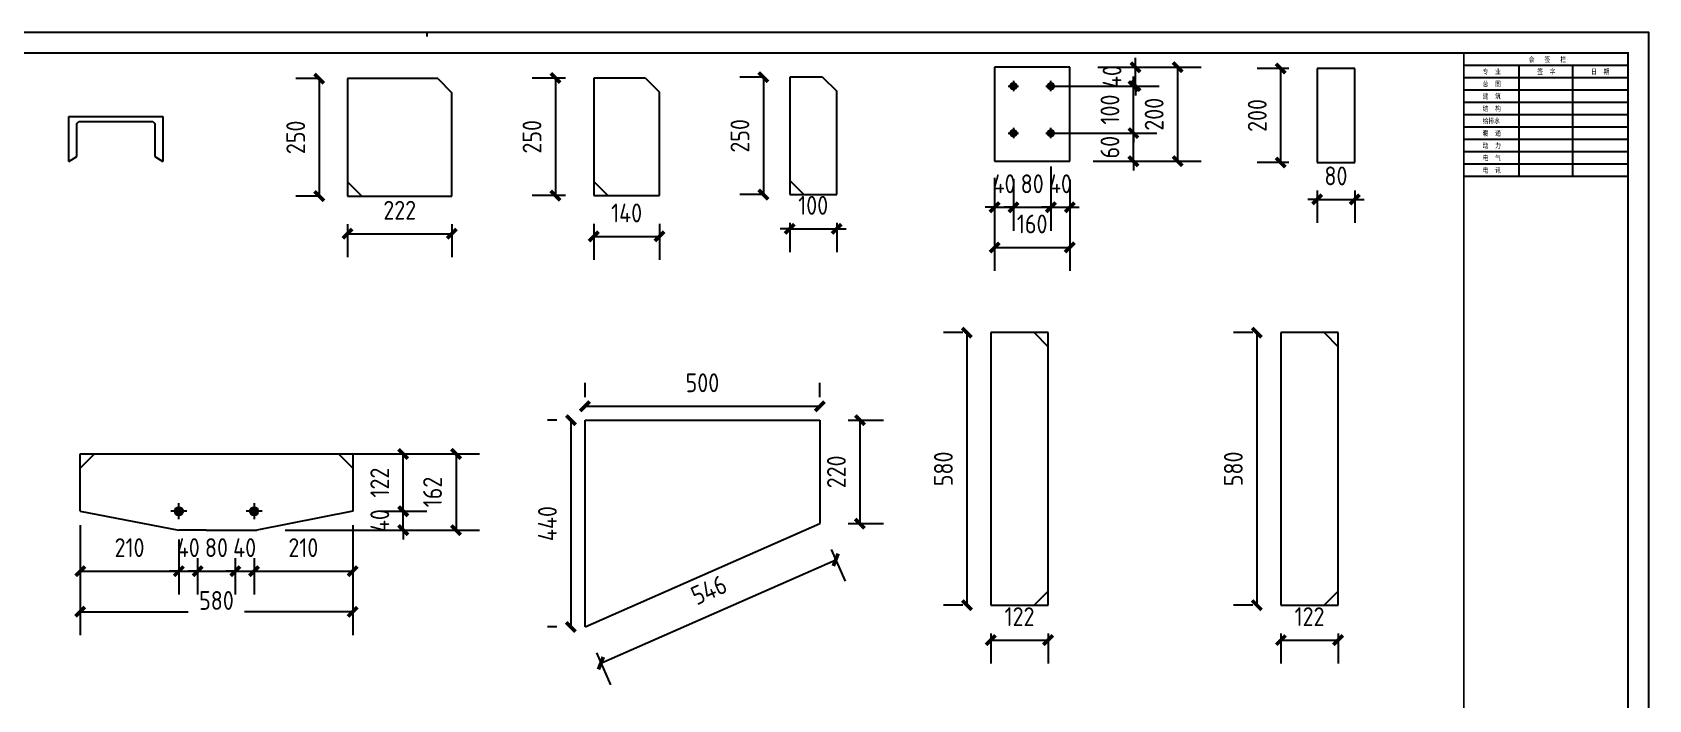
# Model space of a CAD drawing. Extents: x -9001 to 151288, y 75886 to 362543.
# Drawn here: x -202 to 17003, y 87179 to 94278 of the extents above; entities that cross this region are included whole.
import ezdxf
from ezdxf.enums import TextEntityAlignment as Align

# ---------------------------------------------------------------- set-up
doc = ezdxf.new("R2010")
doc.units = 0
doc.header["$LTSCALE"] = 1000
doc.header["$MEASUREMENT"] = 0
doc.layers.add('PUB_TITLE', color=4, linetype='Continuous')
doc.styles.get("Standard").update_dxf_attribs({"font": 'gbenor.shx', "bigfont": 'gbcbig.shx'})
doc.styles.add('图框', font='')
doc.styles.get('图框').set_extended_font_data('SimSun')
doc.dimstyles.get("Standard").update_dxf_attribs({"dimscale": 100, "dimtxt": 1, "dimasz": 1, "dimexe": 2.5, "dimexo": 3, "dimgap": 1.5, "dimtad": 1, "dimdec": 0, "dimzin": 0, "dimdsep": 46, "dimtxsty": 'Standard', "dimblk": 'ARCHTICK', "dimcen": 0.09, "dimadec": 0, "dimazin": 0, "dimtfac": 1, "dimtdec": 0, "dimtix": 1, "dimtmove": 2, "dimatfit": 3, "dimfxl": 1, "dimtolj": 1, "dimtzin": 0, "dimarcsym": 0})

# ---------------------------------------------------------------- blocks, each defined once
blk = doc.blocks.new('$titleblk$00000167')
for p, q in [((-594.5, 839), (-594.5, 841)), ((-90, 825), (-10, 825)), ((-90, 819), (-10, 819)), ((-63, 771), (-63, 825)), ((-37, 825), (-37, 771)), ((-90, 813), (-10, 813)), ((-90, 807), (-10, 807)), ((-90, 801), (-10, 801)), ((-90, 795), (-10, 795)), ((-90, 789), (-10, 789)), ((-90, 783), (-10, 783)), ((-90, 777), (-10, 777)), ((-90, 771), (-10, 771))]:
    blk.add_line(p, q)
blk.add_lwpolyline([(-1189, 0), (0, 0), (0, 841), (-1189, 841)], close=True)
at = {"const_width": 1}
blk.add_lwpolyline([(-1164, 10), (-10, 10), (-10, 831), (-1164, 831)], close=True, dxfattribs=at)
at = {"const_width": 0.8}
for points in [[(-90, 831), (-90, 10)], [(-90, 831), (-90, 766.99)], [(-10, 766.99), (-10, 831), (-90, 831)]]:
    blk.add_lwpolyline(points, dxfattribs=at)
at = {"style": '图框', "width": 0.8}
for s, p in [('会   签   栏', (-58.39, 826.53)), ('专  业', (-80.81, 820.66)), ('签  字', (-54.22, 820.66)), ('日  期', (-28, 820.66)), ('建  筑', (-80.81, 808.66)), ('总  图', (-80.81, 814.66)), ('结  构', (-80.81, 802.66)), ('给排水', (-80.81, 796.66)), ('动  力', (-80.81, 784.66)), ('暖  通', (-80.81, 790.66)), ('电  气', (-80.81, 778.66)), ('电  讯', (-80.81, 772.66))]:
    blk.add_text(s, height=2.5, dxfattribs=at).set_placement(p)
at = {"flags": 4}
for tag, p in [('(扩展图名)', (-62.12, 184.1)), ('图名', (-62.12, 180.13)), ('日期', (-62.12, 172.03)), ('图号', (-62.12, 163.99)), ('比例', (-62.12, 156)), ('子项', (-59.56, 82.07)), ('工程名称', (-59.24, 70.19)), ('设计号', (-36.91, 28.62))]:
    blk.add_attdef(tag, text='', height=3.5, dxfattribs=at).set_placement(p, align=Align.CENTER)
for tag, p in [('设计人', (-64.84, 148.13)), ('负责人', (-64.71, 140.27)), ('主持人', (-64.73, 132.26)), ('校对人', (-64.28, 124.4)), ('审核人', (-63.96, 116.15)), ('审定人', (-64.16, 107.95)), ('所长', (-64.16, 99.76))]:
    blk.add_attdef(tag, p, '', height=3.5)
blk = doc.blocks.new('_ArchTick')
at = {"color": 0, "linetype": 'ByBlock', "const_width": 0.4}
blk.add_lwpolyline([(-0.5, -0.5), (0.5, 0.5)], dxfattribs=at)
blk = doc.blocks.new('*D502')
at = {"color": 0, "lineweight": -2}
for p, q in [((3154, 92236), (3154, 91886)), ((4264, 92236), (4264, 91886)), ((3154, 92136), (4264, 92136))]:
    blk.add_line(p, q, dxfattribs=at)
at = {"layer": 'Defpoints', "color": 0}
for p in [(3154, 92536), (4264, 92536), (4264, 92136)]:
    blk.add_point(p, dxfattribs=at)
at = {"color": 0, "lineweight": -2, "xscale": 100, "yscale": 100, "zscale": 100, "rotation": 180}
blk.add_blockref('_ArchTick', (3154, 92136), dxfattribs=at)
at = {"color": 0, "lineweight": -2, "xscale": 100, "yscale": 100, "zscale": 100}
blk.add_blockref('_ArchTick', (4264, 92136), dxfattribs=at)
at = {"color": 0, "insert": (3709, 92386), "char_height": 200, "attachment_point": 5}
blk.add_mtext('\\A1;222', dxfattribs=at)
blk = doc.blocks.new('*D503')
at = {"color": 0, "lineweight": -2}
for p, q in [((2854, 93786), (2602, 93786)), ((2852, 93786), (2852, 92536)), ((2854, 92536), (2602, 92536))]:
    blk.add_line(p, q, dxfattribs=at)
at = {"layer": 'Defpoints', "color": 0}
for p in [(3154, 93786), (2852, 92536), (3154, 92536)]:
    blk.add_point(p, dxfattribs=at)
at = {"color": 0, "lineweight": -2, "xscale": 100, "yscale": 100, "zscale": 100}
for p, rotation in [((2852, 93786), 90), ((2852, 92536), 270)]:
    blk.add_blockref('_ArchTick', p, dxfattribs=dict(at, rotation=rotation))
at = {"color": 0, "insert": (2602, 93161), "char_height": 200, "attachment_point": 5, "rotation": 90}
blk.add_mtext('\\A1;250', dxfattribs=at)
blk = doc.blocks.new('*D504')
at = {"color": 0, "lineweight": -2}
for p, q in [((5774, 92242), (5774, 91857)), ((6474, 92242), (6474, 91857)), ((5774, 92107), (6474, 92107))]:
    blk.add_line(p, q, dxfattribs=at)
at = {"layer": 'Defpoints', "color": 0}
for p in [(5774, 92542), (6474, 92542), (6474, 92107)]:
    blk.add_point(p, dxfattribs=at)
at = {"color": 0, "lineweight": -2, "xscale": 100, "yscale": 100, "zscale": 100, "rotation": 180}
blk.add_blockref('_ArchTick', (5774, 92107), dxfattribs=at)
at = {"color": 0, "lineweight": -2, "xscale": 100, "yscale": 100, "zscale": 100}
blk.add_blockref('_ArchTick', (6474, 92107), dxfattribs=at)
at = {"color": 0, "insert": (6124, 92357), "char_height": 200, "attachment_point": 5}
blk.add_mtext('\\A1;140', dxfattribs=at)
blk = doc.blocks.new('*D505')
at = {"color": 0, "lineweight": -2}
for p, q in [((5474, 93792), (5117, 93792)), ((5367, 93792), (5367, 92542)), ((5474, 92542), (5117, 92542))]:
    blk.add_line(p, q, dxfattribs=at)
at = {"layer": 'Defpoints', "color": 0}
for p in [(5774, 93792), (5367, 92542), (5774, 92542)]:
    blk.add_point(p, dxfattribs=at)
at = {"color": 0, "lineweight": -2, "xscale": 100, "yscale": 100, "zscale": 100}
for p, rotation in [((5367, 93792), 90), ((5367, 92542), 270)]:
    blk.add_blockref('_ArchTick', p, dxfattribs=dict(at, rotation=rotation))
at = {"color": 0, "insert": (5117, 93167), "char_height": 200, "attachment_point": 5, "rotation": 90}
blk.add_mtext('\\A1;250', dxfattribs=at)
blk = doc.blocks.new('*D506')
at = {"color": 0, "lineweight": -2}
for p, q in [((7860, 92252), (7860, 91938)), ((8360, 92252), (8360, 91938)), ((7860, 92188), (7760, 92188)), ((7860, 92188), (8360, 92188)), ((8360, 92188), (8460, 92188))]:
    blk.add_line(p, q, dxfattribs=at)
at = {"layer": 'Defpoints', "color": 0}
for p in [(7860, 92552), (8360, 92552), (8360, 92188)]:
    blk.add_point(p, dxfattribs=at)
at = {"color": 0, "lineweight": -2, "xscale": 100, "yscale": 100, "zscale": 100}
blk.add_blockref('_ArchTick', (7860, 92188), dxfattribs=at)
at = {"color": 0, "lineweight": -2, "xscale": 100, "yscale": 100, "zscale": 100, "rotation": 180}
blk.add_blockref('_ArchTick', (8360, 92188), dxfattribs=at)
at = {"color": 0, "insert": (8110, 92438), "char_height": 200, "attachment_point": 5}
blk.add_mtext('\\A1;100', dxfattribs=at)
blk = doc.blocks.new('*D507')
at = {"color": 0, "lineweight": -2}
for p, q in [((7560, 93802), (7330, 93802)), ((7580, 93802), (7580, 92552)), ((7560, 92552), (7330, 92552))]:
    blk.add_line(p, q, dxfattribs=at)
at = {"layer": 'Defpoints', "color": 0}
for p in [(7860, 93802), (7580, 92552), (7860, 92552)]:
    blk.add_point(p, dxfattribs=at)
at = {"color": 0, "lineweight": -2, "xscale": 100, "yscale": 100, "zscale": 100}
for p, rotation in [((7580, 93802), 90), ((7580, 92552), 270)]:
    blk.add_blockref('_ArchTick', p, dxfattribs=dict(at, rotation=rotation))
at = {"color": 0, "insert": (7330, 93177), "char_height": 200, "attachment_point": 5, "rotation": 90}
blk.add_mtext('\\A1;250', dxfattribs=at)
blk = doc.blocks.new('*D509')
at = {"color": 0, "lineweight": -2}
for p, q in [((10041, 92694), (10041, 92167)), ((10241, 92694), (10241, 92167)), ((10041, 92417), (9941, 92417)), ((10041, 92417), (10241, 92417)), ((10241, 92417), (10341, 92417))]:
    blk.add_line(p, q, dxfattribs=at)
at = {"layer": 'Defpoints', "color": 0}
for p in [(10041, 92994), (10241, 92994), (10241, 92417)]:
    blk.add_point(p, dxfattribs=at)
at = {"color": 0, "lineweight": -2, "xscale": 100, "yscale": 100, "zscale": 100}
blk.add_blockref('_ArchTick', (10041, 92417), dxfattribs=at)
at = {"color": 0, "lineweight": -2, "xscale": 100, "yscale": 100, "zscale": 100, "rotation": 180}
blk.add_blockref('_ArchTick', (10241, 92417), dxfattribs=at)
at = {"color": 0, "insert": (10141, 92667), "char_height": 200, "attachment_point": 5}
blk.add_mtext('\\A1;40', dxfattribs=at)
blk = doc.blocks.new('*D510')
at = {"color": 0, "lineweight": -2}
for p, q in [((10641, 92852), (10641, 92167)), ((10241, 92717), (10241, 92667)), ((10241, 92417), (10141, 92417)), ((10241, 92417), (10641, 92417)), ((10641, 92417), (10741, 92417))]:
    blk.add_line(p, q, dxfattribs=at)
at = {"layer": 'Defpoints', "color": 0}
for p in [(10641, 93152), (10241, 92417), (10641, 92417)]:
    blk.add_point(p, dxfattribs=at)
at = {"color": 0, "lineweight": -2, "xscale": 100, "yscale": 100, "zscale": 100}
blk.add_blockref('_ArchTick', (10241, 92417), dxfattribs=at)
at = {"color": 0, "lineweight": -2, "xscale": 100, "yscale": 100, "zscale": 100, "rotation": 180}
blk.add_blockref('_ArchTick', (10641, 92417), dxfattribs=at)
at = {"color": 0, "insert": (10441, 92667), "char_height": 200, "attachment_point": 5}
blk.add_mtext('\\A1;80', dxfattribs=at)
blk = doc.blocks.new('*D511')
at = {"color": 0, "lineweight": -2}
for p, q in [((10641, 92852), (10641, 92167)), ((10841, 92607), (10841, 92167)), ((10641, 92417), (10541, 92417)), ((10641, 92417), (10841, 92417)), ((10841, 92417), (10941, 92417))]:
    blk.add_line(p, q, dxfattribs=at)
at = {"layer": 'Defpoints', "color": 0}
for p in [(10641, 93152), (10841, 92907), (10841, 92417)]:
    blk.add_point(p, dxfattribs=at)
at = {"color": 0, "lineweight": -2, "xscale": 100, "yscale": 100, "zscale": 100}
blk.add_blockref('_ArchTick', (10641, 92417), dxfattribs=at)
at = {"color": 0, "lineweight": -2, "xscale": 100, "yscale": 100, "zscale": 100, "rotation": 180}
blk.add_blockref('_ArchTick', (10841, 92417), dxfattribs=at)
at = {"color": 0, "insert": (10741, 92667), "char_height": 200, "attachment_point": 5}
blk.add_mtext('\\A1;40', dxfattribs=at)
blk = doc.blocks.new('*D512')
at = {"color": 0, "lineweight": -2}
for p, q in [((11518, 93207), (11518, 93307)), ((10592, 93207), (11768, 93207)), ((11518, 92907), (11518, 93207)), ((11091, 92907), (11768, 92907)), ((11518, 92907), (11518, 92807))]:
    blk.add_line(p, q, dxfattribs=at)
at = {"layer": 'Defpoints', "color": 0}
for p in [(10292, 93207), (11518, 93207), (10791, 92907)]:
    blk.add_point(p, dxfattribs=at)
at = {"color": 0, "lineweight": -2, "xscale": 100, "yscale": 100, "zscale": 100}
for p, rotation in [((11518, 93207), 270), ((11518, 92907), 90)]:
    blk.add_blockref('_ArchTick', p, dxfattribs=dict(at, rotation=rotation))
at = {"color": 0, "insert": (11268, 93057), "char_height": 200, "attachment_point": 5, "rotation": 90}
blk.add_mtext('\\A1;60', dxfattribs=at)
blk = doc.blocks.new('*D513')
at = {"color": 0, "lineweight": -2}
for p, q in [((11518, 93707), (11518, 93807)), ((10596, 93707), (11768, 93707)), ((11518, 93207), (11518, 93707)), ((10592, 93207), (11768, 93207)), ((11518, 93207), (11518, 93107))]:
    blk.add_line(p, q, dxfattribs=at)
at = {"layer": 'Defpoints', "color": 0}
for p in [(10296, 93707), (11518, 93707), (10292, 93207)]:
    blk.add_point(p, dxfattribs=at)
at = {"color": 0, "lineweight": -2, "xscale": 100, "yscale": 100, "zscale": 100}
for p, rotation in [((11518, 93707), 270), ((11518, 93207), 90)]:
    blk.add_blockref('_ArchTick', p, dxfattribs=dict(at, rotation=rotation))
at = {"color": 0, "insert": (11268, 93457), "char_height": 200, "attachment_point": 5, "rotation": 90}
blk.add_mtext('\\A1;100', dxfattribs=at)
blk = doc.blocks.new('*D514')
at = {"color": 0, "lineweight": -2}
for p, q in [((11541, 93907), (11541, 94007)), ((11141, 93907), (11791, 93907)), ((11541, 93707), (11541, 93907)), ((10596, 93707), (11791, 93707)), ((11541, 93707), (11541, 93607))]:
    blk.add_line(p, q, dxfattribs=at)
at = {"layer": 'Defpoints', "color": 0}
for p in [(10841, 93907), (11541, 93907), (10296, 93707)]:
    blk.add_point(p, dxfattribs=at)
at = {"color": 0, "lineweight": -2, "xscale": 100, "yscale": 100, "zscale": 100}
for p, rotation in [((11541, 93907), 270), ((11541, 93707), 90)]:
    blk.add_blockref('_ArchTick', p, dxfattribs=dict(at, rotation=rotation))
at = {"color": 0, "insert": (11291, 93807), "char_height": 200, "attachment_point": 5, "rotation": 90}
blk.add_mtext('\\A1;40', dxfattribs=at)
blk = doc.blocks.new('*D508')
at = {"color": 0, "lineweight": -2}
for p, q in [((11141, 93907), (12239, 93907)), ((11989, 93907), (11989, 92907)), ((11141, 92907), (12239, 92907))]:
    blk.add_line(p, q, dxfattribs=at)
at = {"layer": 'Defpoints', "color": 0}
for p in [(10841, 93907), (10841, 92907), (11989, 92907)]:
    blk.add_point(p, dxfattribs=at)
at = {"color": 0, "lineweight": -2, "xscale": 100, "yscale": 100, "zscale": 100}
for p, rotation in [((11989, 93907), 90), ((11989, 92907), 270)]:
    blk.add_blockref('_ArchTick', p, dxfattribs=dict(at, rotation=rotation))
at = {"color": 0, "insert": (11739, 93407), "char_height": 200, "attachment_point": 5, "rotation": 90}
blk.add_mtext('\\A1;200', dxfattribs=at)
blk = doc.blocks.new('*D515')
at = {"color": 0, "lineweight": -2}
for p, q in [((10041, 92732), (10041, 91740)), ((10841, 92714), (10841, 91740)), ((10041, 91990), (10841, 91990))]:
    blk.add_line(p, q, dxfattribs=at)
at = {"layer": 'Defpoints', "color": 0}
for p in [(10041, 93032), (10841, 93014), (10841, 91990)]:
    blk.add_point(p, dxfattribs=at)
at = {"color": 0, "lineweight": -2, "xscale": 100, "yscale": 100, "zscale": 100, "rotation": 180}
blk.add_blockref('_ArchTick', (10041, 91990), dxfattribs=at)
at = {"color": 0, "lineweight": -2, "xscale": 100, "yscale": 100, "zscale": 100}
blk.add_blockref('_ArchTick', (10841, 91990), dxfattribs=at)
at = {"color": 0, "insert": (10441, 92240), "char_height": 200, "attachment_point": 5}
blk.add_mtext('\\A1;160', dxfattribs=at)
blk = doc.blocks.new('*D516')
at = {"color": 0, "lineweight": -2}
for p, q in [((13474, 92594), (13474, 92251)), ((13874, 92594), (13874, 92251)), ((13474, 92501), (13374, 92501)), ((13474, 92501), (13874, 92501)), ((13874, 92501), (13974, 92501))]:
    blk.add_line(p, q, dxfattribs=at)
at = {"layer": 'Defpoints', "color": 0}
for p in [(13474, 92894), (13874, 92894), (13874, 92501)]:
    blk.add_point(p, dxfattribs=at)
at = {"color": 0, "lineweight": -2, "xscale": 100, "yscale": 100, "zscale": 100}
blk.add_blockref('_ArchTick', (13474, 92501), dxfattribs=at)
at = {"color": 0, "lineweight": -2, "xscale": 100, "yscale": 100, "zscale": 100, "rotation": 180}
blk.add_blockref('_ArchTick', (13874, 92501), dxfattribs=at)
at = {"color": 0, "insert": (13674, 92751), "char_height": 200, "attachment_point": 5}
blk.add_mtext('\\A1;80', dxfattribs=at)
blk = doc.blocks.new('*D517')
at = {"color": 0, "lineweight": -2}
for p, q in [((13174, 93894), (12836, 93894)), ((13086, 92894), (13086, 93894)), ((13174, 92894), (12836, 92894))]:
    blk.add_line(p, q, dxfattribs=at)
at = {"layer": 'Defpoints', "color": 0}
for p in [(13086, 93894), (13474, 93894), (13474, 92894)]:
    blk.add_point(p, dxfattribs=at)
at = {"color": 0, "lineweight": -2, "xscale": 100, "yscale": 100, "zscale": 100}
for p, rotation in [((13086, 93894), 90), ((13086, 92894), 270)]:
    blk.add_blockref('_ArchTick', p, dxfattribs=dict(at, rotation=rotation))
at = {"color": 0, "insert": (12836, 93394), "char_height": 200, "attachment_point": 5, "rotation": 90}
blk.add_mtext('\\A1;200', dxfattribs=at)
blk = doc.blocks.new('*D522')
at = {"color": 0, "lineweight": -2}
for p, q in [((308, 88883), (308, 88296)), ((1358, 88883), (1358, 88296)), ((308, 88546), (1358, 88546))]:
    blk.add_line(p, q, dxfattribs=at)
at = {"layer": 'Defpoints', "color": 0}
for p in [(308, 89183), (1358, 89183), (1358, 88546)]:
    blk.add_point(p, dxfattribs=at)
at = {"color": 0, "lineweight": -2, "xscale": 100, "yscale": 100, "zscale": 100, "rotation": 180}
blk.add_blockref('_ArchTick', (308, 88546), dxfattribs=at)
at = {"color": 0, "lineweight": -2, "xscale": 100, "yscale": 100, "zscale": 100}
blk.add_blockref('_ArchTick', (1358, 88546), dxfattribs=at)
at = {"color": 0, "insert": (833, 88796), "char_height": 200, "attachment_point": 5}
blk.add_mtext('\\A1;210', dxfattribs=at)
blk = doc.blocks.new('*D518')
at = {"color": 0, "lineweight": -2}
for p, q in [((3208, 88883), (3208, 88296)), ((2158, 88683), (2158, 88296)), ((2158, 88546), (3208, 88546))]:
    blk.add_line(p, q, dxfattribs=at)
at = {"layer": 'Defpoints', "color": 0}
for p in [(3208, 89183), (2158, 88983), (3208, 88546)]:
    blk.add_point(p, dxfattribs=at)
at = {"color": 0, "lineweight": -2, "xscale": 100, "yscale": 100, "zscale": 100, "rotation": 180}
blk.add_blockref('_ArchTick', (2158, 88546), dxfattribs=at)
at = {"color": 0, "lineweight": -2, "xscale": 100, "yscale": 100, "zscale": 100}
blk.add_blockref('_ArchTick', (3208, 88546), dxfattribs=at)
at = {"color": 0, "insert": (2683, 88796), "char_height": 200, "attachment_point": 5}
blk.add_mtext('\\A1;210', dxfattribs=at)
blk = doc.blocks.new('*D519')
at = {"color": 0, "lineweight": -2}
for p, q in [((3610, 89183), (3997, 89183)), ((3747, 89183), (3747, 89283)), ((3747, 88983), (3747, 89183)), ((3615, 88983), (3997, 88983)), ((3747, 88983), (3747, 88883))]:
    blk.add_line(p, q, dxfattribs=at)
at = {"layer": 'Defpoints', "color": 0}
for p in [(3310, 89183), (3747, 89183), (3315, 88983)]:
    blk.add_point(p, dxfattribs=at)
at = {"color": 0, "lineweight": -2, "xscale": 100, "yscale": 100, "zscale": 100}
for p, rotation in [((3747, 89183), 270), ((3747, 88983), 90)]:
    blk.add_blockref('_ArchTick', p, dxfattribs=dict(at, rotation=rotation))
at = {"color": 0, "insert": (3497, 89083), "char_height": 200, "attachment_point": 5, "rotation": 90}
blk.add_mtext('\\A1;40', dxfattribs=at)
blk = doc.blocks.new('*D523')
at = {"color": 0, "lineweight": -2}
for p, q in [((1358, 88683), (1358, 88296)), ((1558, 88683), (1558, 88296)), ((1358, 88546), (1258, 88546)), ((1358, 88546), (1558, 88546)), ((1558, 88546), (1658, 88546))]:
    blk.add_line(p, q, dxfattribs=at)
at = {"layer": 'Defpoints', "color": 0}
for p in [(1358, 88983), (1558, 88983), (1558, 88546)]:
    blk.add_point(p, dxfattribs=at)
at = {"color": 0, "lineweight": -2, "xscale": 100, "yscale": 100, "zscale": 100}
blk.add_blockref('_ArchTick', (1358, 88546), dxfattribs=at)
at = {"color": 0, "lineweight": -2, "xscale": 100, "yscale": 100, "zscale": 100, "rotation": 180}
blk.add_blockref('_ArchTick', (1558, 88546), dxfattribs=at)
at = {"color": 0, "insert": (1458, 88796), "char_height": 200, "attachment_point": 5}
blk.add_mtext('\\A1;40', dxfattribs=at)
blk = doc.blocks.new('*D520')
at = {"color": 0, "lineweight": -2}
for p, q in [((1558, 88683), (1558, 88296)), ((1958, 88683), (1958, 88296)), ((1558, 88546), (1458, 88546)), ((1558, 88546), (1958, 88546)), ((1958, 88546), (2058, 88546))]:
    blk.add_line(p, q, dxfattribs=at)
at = {"layer": 'Defpoints', "color": 0}
for p in [(1558, 88983), (1958, 88983), (1958, 88546)]:
    blk.add_point(p, dxfattribs=at)
at = {"color": 0, "lineweight": -2, "xscale": 100, "yscale": 100, "zscale": 100}
blk.add_blockref('_ArchTick', (1558, 88546), dxfattribs=at)
at = {"color": 0, "lineweight": -2, "xscale": 100, "yscale": 100, "zscale": 100, "rotation": 180}
blk.add_blockref('_ArchTick', (1958, 88546), dxfattribs=at)
at = {"color": 0, "insert": (1758, 88796), "char_height": 200, "attachment_point": 5}
blk.add_mtext('\\A1;80', dxfattribs=at)
blk = doc.blocks.new('*D521')
at = {"color": 0, "lineweight": -2}
for p, q in [((1958, 88683), (1958, 88296)), ((2158, 88683), (2158, 88296)), ((1958, 88546), (1858, 88546)), ((1958, 88546), (2158, 88546)), ((2158, 88546), (2258, 88546))]:
    blk.add_line(p, q, dxfattribs=at)
at = {"layer": 'Defpoints', "color": 0}
for p in [(1958, 88983), (2158, 88983), (2158, 88546)]:
    blk.add_point(p, dxfattribs=at)
at = {"color": 0, "lineweight": -2, "xscale": 100, "yscale": 100, "zscale": 100}
blk.add_blockref('_ArchTick', (1958, 88546), dxfattribs=at)
at = {"color": 0, "lineweight": -2, "xscale": 100, "yscale": 100, "zscale": 100, "rotation": 180}
blk.add_blockref('_ArchTick', (2158, 88546), dxfattribs=at)
at = {"color": 0, "insert": (2058, 88796), "char_height": 200, "attachment_point": 5}
blk.add_mtext('\\A1;40', dxfattribs=at)
blk = doc.blocks.new('*D524')
at = {"color": 0, "lineweight": -2}
for p, q in [((308, 89034), (308, 87864)), ((3208, 89034), (3208, 87864)), ((308, 88114), (1458, 88114)), ((3208, 88114), (2058, 88114))]:
    blk.add_line(p, q, dxfattribs=at)
at = {"layer": 'Defpoints', "color": 0}
for p in [(308, 89334), (3208, 89334), (3208, 88114)]:
    blk.add_point(p, dxfattribs=at)
at = {"color": 0, "lineweight": -2, "xscale": 100, "yscale": 100, "zscale": 100, "rotation": 180}
blk.add_blockref('_ArchTick', (308, 88114), dxfattribs=at)
at = {"color": 0, "lineweight": -2, "xscale": 100, "yscale": 100, "zscale": 100}
blk.add_blockref('_ArchTick', (3208, 88114), dxfattribs=at)
at = {"color": 0, "insert": (1758, 88234), "char_height": 200, "attachment_point": 5}
blk.add_mtext('\\A1;580', dxfattribs=at)
blk = doc.blocks.new('*D526')
at = {"color": 0, "lineweight": -2}
for p, q in [((5681, 90397), (5681, 90550)), ((8181, 90397), (8181, 90550)), ((5681, 90300), (8181, 90300))]:
    blk.add_line(p, q, dxfattribs=at)
at = {"layer": 'Defpoints', "color": 0}
for p in [(8181, 90300), (5681, 90097), (8181, 90097)]:
    blk.add_point(p, dxfattribs=at)
at = {"color": 0, "lineweight": -2, "xscale": 100, "yscale": 100, "zscale": 100, "rotation": 180}
blk.add_blockref('_ArchTick', (5681, 90300), dxfattribs=at)
at = {"color": 0, "lineweight": -2, "xscale": 100, "yscale": 100, "zscale": 100}
blk.add_blockref('_ArchTick', (8181, 90300), dxfattribs=at)
at = {"color": 0, "insert": (6931, 90550), "char_height": 200, "attachment_point": 5}
blk.add_mtext('\\A1;500', dxfattribs=at)
blk = doc.blocks.new('*D527')
at = {"color": 0, "lineweight": -2}
for p, q in [((5381, 90152), (5281, 90152)), ((5531, 90152), (5531, 87952)), ((5381, 87952), (5281, 87952))]:
    blk.add_line(p, q, dxfattribs=at)
at = {"layer": 'Defpoints', "color": 0}
for p in [(5681, 90152), (5531, 87952), (5681, 87952)]:
    blk.add_point(p, dxfattribs=at)
at = {"color": 0, "lineweight": -2, "xscale": 100, "yscale": 100, "zscale": 100}
for p, rotation in [((5531, 90152), 90), ((5531, 87952), 270)]:
    blk.add_blockref('_ArchTick', p, dxfattribs=dict(at, rotation=rotation))
at = {"color": 0, "insert": (5281, 89052), "char_height": 200, "attachment_point": 5, "rotation": 90}
blk.add_mtext('\\A1;440', dxfattribs=at)
blk = doc.blocks.new('*D528')
at = {"color": 0, "lineweight": -2}
for p, q in [((8481, 90152), (8857, 90152)), ((8607, 90152), (8607, 89052)), ((8481, 89052), (8857, 89052))]:
    blk.add_line(p, q, dxfattribs=at)
at = {"layer": 'Defpoints', "color": 0}
for p in [(8181, 90152), (8181, 89052), (8607, 89052)]:
    blk.add_point(p, dxfattribs=at)
at = {"color": 0, "lineweight": -2, "xscale": 100, "yscale": 100, "zscale": 100}
for p, rotation in [((8607, 90152), 90), ((8607, 89052), 270)]:
    blk.add_blockref('_ArchTick', p, dxfattribs=dict(at, rotation=rotation))
at = {"color": 0, "insert": (8357, 89602), "char_height": 200, "attachment_point": 5, "rotation": 90}
blk.add_mtext('\\A1;220', dxfattribs=at)
blk = doc.blocks.new('*D525')
at = {"color": 0, "lineweight": -2}
for p, q in [((8302, 88778), (8451, 88438)), ((5850, 87567), (8350, 88667)), ((5802, 87678), (5951, 87338))]:
    blk.add_line(p, q, dxfattribs=at)
at = {"layer": 'Defpoints', "color": 0}
for p in [(8181, 89052), (8350, 88667), (5681, 87952)]:
    blk.add_point(p, dxfattribs=at)
at = {"color": 0, "lineweight": -2, "xscale": 100, "yscale": 100, "zscale": 100}
for p, rotation in [((8350, 88667), 23.74949449286677), ((5850, 87567), 203.7494944928667)]:
    blk.add_blockref('_ArchTick', p, dxfattribs=dict(at, rotation=rotation))
at = {"color": 0, "insert": (7000, 88346), "char_height": 200, "attachment_point": 5, "rotation": 23.7495}
blk.add_mtext('\\A1;546', dxfattribs=at)
blk = doc.blocks.new('*D529')
at = {"color": 0, "lineweight": -2}
for p, q in [((9701, 91084), (9496, 91084)), ((9746, 91084), (9746, 88184)), ((9701, 88184), (9496, 88184))]:
    blk.add_line(p, q, dxfattribs=at)
at = {"layer": 'Defpoints', "color": 0}
for p in [(10001, 91084), (9746, 88184), (10001, 88184)]:
    blk.add_point(p, dxfattribs=at)
at = {"color": 0, "lineweight": -2, "xscale": 100, "yscale": 100, "zscale": 100}
for p, rotation in [((9746, 91084), 90), ((9746, 88184), 270)]:
    blk.add_blockref('_ArchTick', p, dxfattribs=dict(at, rotation=rotation))
at = {"color": 0, "insert": (9496, 89634), "char_height": 200, "attachment_point": 5, "rotation": 90}
blk.add_mtext('\\A1;580', dxfattribs=at)
blk = doc.blocks.new('*D530')
at = {"color": 0, "lineweight": -2}
for p, q in [((10001, 87884), (10001, 87562)), ((10001, 87812), (10611, 87812)), ((10611, 87884), (10611, 87562))]:
    blk.add_line(p, q, dxfattribs=at)
at = {"layer": 'Defpoints', "color": 0}
for p in [(10001, 88184), (10611, 88184), (10611, 87812)]:
    blk.add_point(p, dxfattribs=at)
at = {"color": 0, "lineweight": -2, "xscale": 100, "yscale": 100, "zscale": 100, "rotation": 180}
blk.add_blockref('_ArchTick', (10001, 87812), dxfattribs=at)
at = {"color": 0, "lineweight": -2, "xscale": 100, "yscale": 100, "zscale": 100}
blk.add_blockref('_ArchTick', (10611, 87812), dxfattribs=at)
at = {"color": 0, "insert": (10306, 88062), "char_height": 200, "attachment_point": 5}
blk.add_mtext('\\A1;122', dxfattribs=at)
blk = doc.blocks.new('*D531')
at = {"color": 0, "lineweight": -2}
for p, q in [((12788, 91084), (12582, 91084)), ((12832, 91084), (12832, 88184)), ((12788, 88184), (12582, 88184))]:
    blk.add_line(p, q, dxfattribs=at)
at = {"layer": 'Defpoints', "color": 0}
for p in [(13088, 91084), (12832, 88184), (13088, 88184)]:
    blk.add_point(p, dxfattribs=at)
at = {"color": 0, "lineweight": -2, "xscale": 100, "yscale": 100, "zscale": 100}
for p, rotation in [((12832, 91084), 90), ((12832, 88184), 270)]:
    blk.add_blockref('_ArchTick', p, dxfattribs=dict(at, rotation=rotation))
at = {"color": 0, "insert": (12582, 89634), "char_height": 200, "attachment_point": 5, "rotation": 90}
blk.add_mtext('\\A1;580', dxfattribs=at)
blk = doc.blocks.new('*D532')
at = {"color": 0, "lineweight": -2}
for p, q in [((13088, 87884), (13088, 87562)), ((13088, 87812), (13698, 87812)), ((13698, 87884), (13698, 87562))]:
    blk.add_line(p, q, dxfattribs=at)
at = {"layer": 'Defpoints', "color": 0}
for p in [(13088, 88184), (13698, 88184), (13698, 87812)]:
    blk.add_point(p, dxfattribs=at)
at = {"color": 0, "lineweight": -2, "xscale": 100, "yscale": 100, "zscale": 100, "rotation": 180}
blk.add_blockref('_ArchTick', (13088, 87812), dxfattribs=at)
at = {"color": 0, "lineweight": -2, "xscale": 100, "yscale": 100, "zscale": 100}
blk.add_blockref('_ArchTick', (13698, 87812), dxfattribs=at)
at = {"color": 0, "insert": (13393, 88062), "char_height": 200, "attachment_point": 5}
blk.add_mtext('\\A1;122', dxfattribs=at)
blk = doc.blocks.new('*D576')
at = {"color": 0, "lineweight": -2}
for p, q in [((3508, 89793), (3996, 89793)), ((3746, 89183), (3746, 89793)), ((3508, 89183), (3996, 89183))]:
    blk.add_line(p, q, dxfattribs=at)
at = {"layer": 'Defpoints', "color": 0}
for p in [(3208, 89793), (3746, 89793), (3208, 89183)]:
    blk.add_point(p, dxfattribs=at)
at = {"color": 0, "lineweight": -2, "xscale": 100, "yscale": 100, "zscale": 100}
for p, rotation in [((3746, 89793), 90), ((3746, 89183), 270)]:
    blk.add_blockref('_ArchTick', p, dxfattribs=dict(at, rotation=rotation))
at = {"color": 0, "insert": (3496, 89488), "char_height": 200, "attachment_point": 5, "rotation": 90}
blk.add_mtext('\\A1;122', dxfattribs=at)
blk = doc.blocks.new('*D577')
at = {"color": 0, "lineweight": -2}
for p, q in [((2489, 89793), (4558, 89793)), ((4308, 89793), (4308, 88983)), ((2489, 88983), (4558, 88983))]:
    blk.add_line(p, q, dxfattribs=at)
at = {"layer": 'Defpoints', "color": 0}
for p in [(2189, 89793), (2189, 88983), (4308, 88983)]:
    blk.add_point(p, dxfattribs=at)
at = {"color": 0, "lineweight": -2, "xscale": 100, "yscale": 100, "zscale": 100}
for p, rotation in [((4308, 89793), 90), ((4308, 88983), 270)]:
    blk.add_blockref('_ArchTick', p, dxfattribs=dict(at, rotation=rotation))
at = {"color": 0, "insert": (4058, 89388), "char_height": 200, "attachment_point": 5, "rotation": 90}
blk.add_mtext('\\A1;162', dxfattribs=at)

msp = doc.modelspace()

# ---------------------------------------------------------------- hatches: boundary and pattern name
h = msp.add_hatch()
h.set_pattern_fill('ANSI31', color=256, scale=5, style=0)
h.set_pattern_definition([(45, (-105591.333, 56402.699), (-5.6126601, 5.6126601), [])])
h.paths.add_polyline_path([(10240.7, 93741.7, 0.4142136), (10205.7, 93706.7), (10240.7, 93706.7)])
h.paths.add_polyline_path([(10240.7, 93706.7), (10205.7, 93706.7, 0.4142136), (10240.7, 93671.7)])
h.paths.add_polyline_path([(10275.7, 93706.7), (10240.7, 93706.7), (10240.7, 93671.7, 0.4142136)])
h.paths.add_polyline_path([(10240.7, 93741.7), (10240.7, 93706.7), (10275.7, 93706.7, 0.4142136)])
h.paths.add_polyline_path([(10240.7, 93241.7, 0.4142136), (10205.7, 93206.7), (10240.7, 93206.7)])
h.paths.add_polyline_path([(10240.7, 93206.7), (10205.7, 93206.7, 0.4142136), (10240.7, 93171.7)])
h.paths.add_polyline_path([(10275.7, 93206.7), (10240.7, 93206.7), (10240.7, 93171.7, 0.4142136)])
h.paths.add_polyline_path([(10240.7, 93241.7), (10240.7, 93206.7), (10275.7, 93206.7, 0.4142136)])
h.paths.add_polyline_path([(10640.7, 93241.7, 0.4142136), (10605.7, 93206.7), (10640.7, 93206.7)])
h.paths.add_polyline_path([(10640.7, 93206.7), (10605.7, 93206.7, 0.4142136), (10640.7, 93171.7)])
h.paths.add_polyline_path([(10675.7, 93206.7), (10640.7, 93206.7), (10640.7, 93171.7, 0.4142136)])
h.paths.add_polyline_path([(10640.7, 93241.7), (10640.7, 93206.7), (10675.7, 93206.7, 0.4142136)])
h.paths.add_polyline_path([(10640.7, 93706.7), (10605.7, 93706.7, 0.4142136), (10640.7, 93671.7)])
h.paths.add_polyline_path([(10640.7, 93741.7, 0.4142136), (10605.7, 93706.7), (10640.7, 93706.7)])
h.paths.add_polyline_path([(10640.7, 93741.7), (10640.7, 93706.7), (10675.7, 93706.7, 0.4142136)])
h.paths.add_polyline_path([(10675.7, 93706.7), (10640.7, 93706.7), (10640.7, 93671.7, 0.4142136)])
h = msp.add_hatch()
h.set_pattern_fill('ANSI31', color=256, scale=5, style=0)
h.set_pattern_definition([(45, (-41140.921, 327.483), (-5.6126601, 5.6126601), [])])
h.paths.add_polyline_path([(1358.4, 89228.2, 0.4142136), (1313.4, 89183.2), (1358.4, 89183.2)])
h.paths.add_polyline_path([(1358.4, 89183.2), (1313.4, 89183.2, 0.4142136), (1358.4, 89138.2)])
h.paths.add_polyline_path([(1403.4, 89183.2), (1358.4, 89183.2), (1358.4, 89138.2, 0.4142136)])
h.paths.add_polyline_path([(1358.4, 89228.2), (1358.4, 89183.2), (1403.4, 89183.2, 0.4142136)])
h.paths.add_polyline_path([(2158.4, 89228.2, 0.4142136), (2113.4, 89183.2), (2158.4, 89183.2)])
h.paths.add_polyline_path([(2158.4, 89183.2), (2113.4, 89183.2, 0.4142136), (2158.4, 89138.2)])
h.paths.add_polyline_path([(2203.4, 89183.2), (2158.4, 89183.2), (2158.4, 89138.2, 0.4142136)])
h.paths.add_polyline_path([(2158.4, 89228.2), (2158.4, 89183.2), (2203.4, 89183.2, 0.4142136)])

# ---------------------------------------------------------------- linework, layer by layer
for p, q in [((4114.3, 93786.4), (3154.3, 93786.4)), ((3154.3, 93786.4), (3154.3, 92536.4)), ((4114.3, 93786.4), (4264.3, 93636.4)), ((5773.6, 93792.2), (5773.6, 92542.2)), ((6323.6, 93792.2), (5773.6, 93792.2)), ((6323.6, 93792.2), (6473.6, 93642.2)), ((7859.8, 93802), (7859.8, 92552)), ((8209.8, 93802), (7859.8, 93802)), ((8209.8, 93802), (8359.8, 93652)), ((10840.7, 93906.7), (10040.7, 93906.7)), ((10040.7, 93906.7), (10040.7, 92906.7)), ((10840.7, 92906.7), (10840.7, 93906.7)), ((13473.7, 93894.4), (13473.7, 92894.4)), ((13873.7, 93894.4), (13473.7, 93894.4)), ((13873.7, 92894.4), (13873.7, 93894.4)), ((4264.3, 92536.4), (4264.3, 93636.4)), ((6473.6, 92542.2), (6473.6, 93642.2)), ((8359.8, 92552), (8359.8, 93652)), ((10185.7, 93706.7), (10295.7, 93706.7)), ((10240.7, 93761.7), (10240.7, 93651.7)), ((10585.7, 93706.7), (10695.7, 93706.7)), ((10640.7, 93651.7), (10640.7, 93761.7)), ((186.7, 93383.1), (1186.7, 93383.1)), ((186.7, 92903.1), (186.7, 93383.1)), ((271.7, 93310.1), (291.7, 93330.1)), ((271.7, 92956.1), (271.7, 93310.1)), ((271.7, 92956.1), (271.7, 93310.1)), ((291.7, 93330.1), (1081.7, 93330.1)), ((291.7, 93330.1), (1081.7, 93330.1)), ((1081.7, 93330.1), (1101.7, 93310.1)), ((1101.7, 93310.1), (1101.7, 92956.1)), ((1101.7, 93310.1), (1101.7, 92956.1)), ((1186.7, 93383.1), (1186.7, 92903.1)), ((10240.7, 93261.7), (10240.7, 93151.7)), ((10640.7, 93151.7), (10640.7, 93261.7)), ((10185.7, 93206.7), (10295.7, 93206.7)), ((10585.7, 93206.7), (10695.7, 93206.7)), ((186.7, 92903.1), (271.7, 92956.1)), ((1101.7, 92956.1), (1186.7, 92903.1)), ((10040.7, 92906.7), (10840.7, 92906.7)), ((13473.7, 92894.4), (13873.7, 92894.4)), ((3154.3, 92686.4), (3304.3, 92536.4)), ((5773.6, 92692.2), (5923.6, 92542.2)), ((7859.8, 92702), (8009.8, 92552)), ((3154.3, 92536.4), (4264.3, 92536.4)), ((5773.6, 92542.2), (6473.6, 92542.2)), ((7859.8, 92552), (8359.8, 92552)), ((10001.2, 91084.1), (10001.2, 88184.1)), ((10611.2, 91084.1), (10001.2, 91084.1)), ((10461.2, 91084.1), (10611.2, 90934.1)), ((10611.2, 88184.1), (10611.2, 91084.1)), ((13087.8, 91084.1), (13087.8, 88184.1)), ((13697.8, 91084.1), (13087.8, 91084.1)), ((13547.8, 91084.1), (13697.8, 90934.1)), ((13697.8, 88184.1), (13697.8, 91084.1)), ((5681, 90152.2), (8181, 90152.2)), ((5681, 87952.2), (5681, 90152.2)), ((8181, 90152.2), (8181, 89052.2)), ((308.4, 89183.2), (308.4, 89793.2)), ((308.4, 89793.2), (3208.4, 89793.2)), ((308.4, 89643.2), (458.4, 89793.2)), ((3058.4, 89793.2), (3208.4, 89643.2)), ((3208.4, 89793.2), (3208.4, 89183.2)), ((308.4, 89183.2), (1358.4, 88983.2)), ((1443.4, 89183.2), (1273.4, 89183.2)), ((1358.4, 89098.2), (1358.4, 89268.2)), ((1358.4, 89183.2), (1358.4, 89228.2)), ((2243.4, 89183.2), (2073.4, 89183.2)), ((2113.4, 89183.2), (2203.4, 89183.2)), ((2158.4, 89268.2), (2158.4, 89098.2)), ((2158.4, 89183.2), (2158.4, 89228.2)), ((2158.4, 89228.2), (2158.4, 89138.2)), ((3208.4, 89183.2), (2189.4, 88983.2)), ((1648.4, 88983.2), (1358.4, 88983.2)), ((1648.4, 88983.2), (2189.4, 88983.2)), ((5681, 87952.2), (8181, 89052.2)), ((10461.2, 88184.1), (10611.2, 88334.1)), ((13547.8, 88184.1), (13697.8, 88334.1)), ((10001.2, 88184.1), (10611.2, 88184.1)), ((13087.8, 88184.1), (13697.8, 88184.1))]:
    msp.add_line(p, q)
for centre, radius in [((10240.7, 93706.7), 35), ((10640.7, 93706.7), 35), ((10240.7, 93206.7), 35), ((10640.7, 93206.7), 35), ((1358.4, 89183.2), 45), ((2158.4, 89183.2), 45)]:
    msp.add_circle(centre, radius)

# ---------------------------------------------------------------- block references
at = {"layer": 'PUB_TITLE', "xscale": 21.86999999999534, "yscale": 21.86999999999898, "zscale": 21.87}
msp.add_blockref('$titleblk$00000167', (17002.9, 75885.8), dxfattribs=at)

# ---------------------------------------------------------------- dimensions: what is measured, and where the dimension line sits
for base, p1, p2, override, picture, middle in [((11540.7, 93906.7), (10295.7, 93706.7), (10840.7, 93906.7), {"dimtxt": 2, "dimasz": 1, "dimlfac": 0.2}, '*D514', (11290.7, 93806.7)), ((11989.2, 92906.7), (10840.7, 93906.7), (10840.7, 92906.7), {"dimtxt": 2, "dimasz": 1, "dimlfac": 0.2}, '*D508', (11739.2, 93406.7)), ((13086.2, 93894.4), (13473.7, 92894.4), (13473.7, 93894.4), {"dimtxt": 2, "dimlfac": 0.2}, '*D517', (12836.2, 93394.4)), ((2852.2, 92536.4), (3154.3, 93786.4), (3154.3, 92536.4), {"dimtxt": 2, "dimlfac": 0.2}, '*D503', (2602.2, 93161.4)), ((5367, 92542.2), (5773.6, 93792.2), (5773.6, 92542.2), {"dimtxt": 2, "dimlfac": 0.2}, '*D505', (5117, 93167.2)), ((7579.7, 92552), (7859.8, 93802), (7859.8, 92552), {"dimtxt": 2, "dimlfac": 0.2}, '*D507', (7329.7, 93177)), ((11518.2, 93706.7), (10291.9, 93206.7), (10295.7, 93706.7), {"dimtxt": 2, "dimasz": 1, "dimlfac": 0.2}, '*D513', (11268.2, 93456.7)), ((11518.2, 93206.7), (10790.7, 92906.7), (10291.9, 93206.7), {"dimtxt": 2, "dimasz": 1, "dimlfac": 0.2}, '*D512', (11268.2, 93056.7)), ((9745.8, 88184.1), (10001.2, 91084.1), (10001.2, 88184.1), {"dimtxt": 2, "dimlfac": 0.2}, '*D529', (9495.8, 89634.1)), ((12832.3, 88184.1), (13087.8, 91084.1), (13087.8, 88184.1), {"dimtxt": 2, "dimlfac": 0.2}, '*D531', (12582.3, 89634.1)), ((5531, 87952.2), (5681, 90152.2), (5681, 87952.2), {"dimtxt": 2, "dimlfac": 0.2}, '*D527', (5281, 89052.2)), ((8607.5, 89052.2), (8181, 90152.2), (8181, 89052.2), {"dimtxt": 2, "dimlfac": 0.2}, '*D528', (8357.5, 89602.2)), ((4307.5, 88983.2), (2189.4, 89793.2), (2189.4, 88983.2), {"dimtxt": 2, "dimlfac": 0.2}, '*D577', (4057.5, 89388.2)), ((3746.4, 89793.2), (3208.4, 89183.2), (3208.4, 89793.2), {"dimtxt": 2, "dimlfac": 0.2}, '*D576', (3496.4, 89488.2)), ((3747.3, 89183.2), (3314.7, 88983.2), (3309.7, 89183.2), {"dimtxt": 2, "dimlfac": 0.2}, '*D519', (3497.3, 89083.2))]:
    dim = msp.add_linear_dim(base=base, p1=p1, p2=p2, angle=90, dimstyle='Standard', override=override)
    dim.commit()
    dim.dimension.update_dxf_attribs({"geometry": picture, "text_midpoint": middle})
for base, p1, p2, override, picture, middle in [((10640.7, 92416.7), (10240.7, 92416.7), (10640.7, 93151.7), {"dimtxt": 2, "dimasz": 1, "dimlfac": 0.2}, '*D510', (10440.7, 92666.7)), ((10840.7, 92416.7), (10640.7, 93151.7), (10840.7, 92906.7), {"dimtxt": 2, "dimasz": 1, "dimlfac": 0.2}, '*D511', (10740.7, 92666.7)), ((10240.7, 92416.7), (10040.7, 92994.2), (10240.7, 92994.2), {"dimtxt": 2, "dimasz": 1, "dimlfac": 0.2}, '*D509', (10140.7, 92666.7)), ((10840.7, 91989.7), (10040.7, 93031.7), (10840.7, 93014.2), {"dimtxt": 2, "dimasz": 1, "dimlfac": 0.2}, '*D515', (10440.7, 92239.7)), ((13873.7, 92500.7), (13473.7, 92894.4), (13873.7, 92894.4), {"dimtxt": 2, "dimlfac": 0.2}, '*D516', (13673.7, 92750.7)), ((8359.8, 92187.7), (7859.8, 92552), (8359.8, 92552), {"dimtxt": 2, "dimlfac": 0.2}, '*D506', (8109.8, 92437.7)), ((4264.3, 92136), (3154.3, 92536.4), (4264.3, 92536.4), {"dimtxt": 2, "dimlfac": 0.2}, '*D502', (3709.3, 92386)), ((6473.6, 92106.8), (5773.6, 92542.2), (6473.6, 92542.2), {"dimtxt": 2, "dimlfac": 0.2}, '*D504', (6123.6, 92356.8)), ((8181, 90299.6), (5681, 90097.3), (8181, 90097.3), {"dimtxt": 2, "dimlfac": 0.2}, '*D526', (6931, 90549.6)), ((1358.4, 88546.5), (308.4, 89183.2), (1358.4, 89183.2), {"dimtxt": 2, "dimlfac": 0.2}, '*D522', (833.4, 88796.5)), ((3208.4, 88546.5), (2158.4, 88983.2), (3208.4, 89183.2), {"dimtxt": 2, "dimlfac": 0.2}, '*D518', (2683.4, 88796.5)), ((1558.4, 88546.5), (1358.4, 88983.2), (1558.4, 88983.2), {"dimtxt": 2, "dimlfac": 0.2}, '*D523', (1458.4, 88796.5)), ((1958.4, 88546.5), (1558.4, 88983.2), (1958.4, 88983.2), {"dimtxt": 2, "dimlfac": 0.2}, '*D520', (1758.4, 88796.5)), ((2158.4, 88546.5), (1958.4, 88983.2), (2158.4, 88983.2), {"dimtxt": 2, "dimlfac": 0.2}, '*D521', (2058.4, 88796.5)), ((10611.2, 87811.7), (10001.2, 88184.1), (10611.2, 88184.1), {"dimtxt": 2, "dimlfac": 0.2}, '*D530', (10306.2, 88061.7)), ((13697.8, 87811.7), (13087.8, 88184.1), (13697.8, 88184.1), {"dimtxt": 2, "dimlfac": 0.2}, '*D532', (13392.8, 88061.7))]:
    dim = msp.add_linear_dim(base=base, p1=p1, p2=p2, dimstyle='Standard', override=override)
    dim.commit()
    dim.dimension.update_dxf_attribs({"geometry": picture, "text_midpoint": middle})
dim = msp.add_linear_dim(base=(3208.4, 88114.3), p1=(308.4, 89333.5), p2=(3208.4, 89333.5), dimstyle='Standard', override={"dimtxt": 2, "dimlfac": 0.2})
dim.commit()
dim.dimension.update_dxf_attribs({"geometry": '*D524', "text_midpoint": (1758.4, 88233.7), "dimtype": 160})
dim = msp.add_aligned_dim(p1=(5681, 87952.2), p2=(8181, 89052.2), distance=-420.8, dimstyle='Standard', override={"dimtxt": 2, "dimlfac": 0.2})
dim.commit()
dim.dimension.update_dxf_attribs({"geometry": '*D525', "text_midpoint": (6999.8, 88345.9)})

doc.saveas('drawing.dxf')
